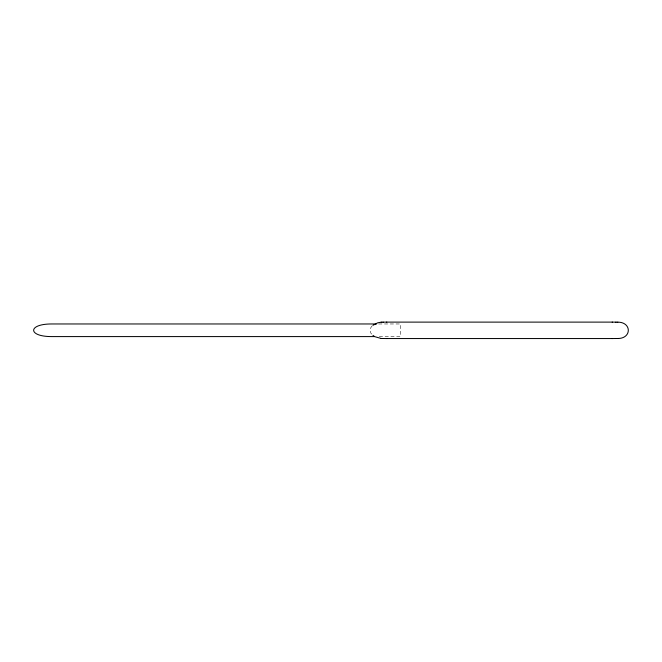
<?xml version="1.0" encoding="UTF-8"?>
<svg xmlns="http://www.w3.org/2000/svg" width="662" height="662" viewBox="0 0 662 662"><rect width="100%" height="100%" fill="white"/><g stroke="black" fill="none" stroke-linecap="round" stroke-linejoin="round"><path stroke-width="0.5" stroke-dasharray="3.31 2.48" d="M372.152 325.894C369.586 328.269 369.586 332.39 372.152 334.765M378.647 323.966L400.369 323.966L400.369 336.586L377.613 336.586"/><path stroke-width="0.99" d="M372.954 325.307L377.646 322.841L381.254 322.154M617.754 338.505C631.821 338.596 631.821 322.063 617.754 322.154M382.967 322.154L386.831 322.113M612.184 338.547L616.049 338.505M381.18 322.154L383.199 322.154M386.608 322.113L612.408 322.113M615.817 322.154L617.836 322.154M376.579 323.966L51.793 323.966C27.605 323.9 27.605 336.652 51.793 336.586L374.51 336.586L381.254 338.505M381.18 338.505L383.199 338.505M386.608 338.547L612.408 338.547M615.817 338.505L617.836 338.505M612.184 322.113L616.049 322.154M382.967 338.505L386.831 338.547M372.954 335.361L374.551 336.544"/></g></svg>
